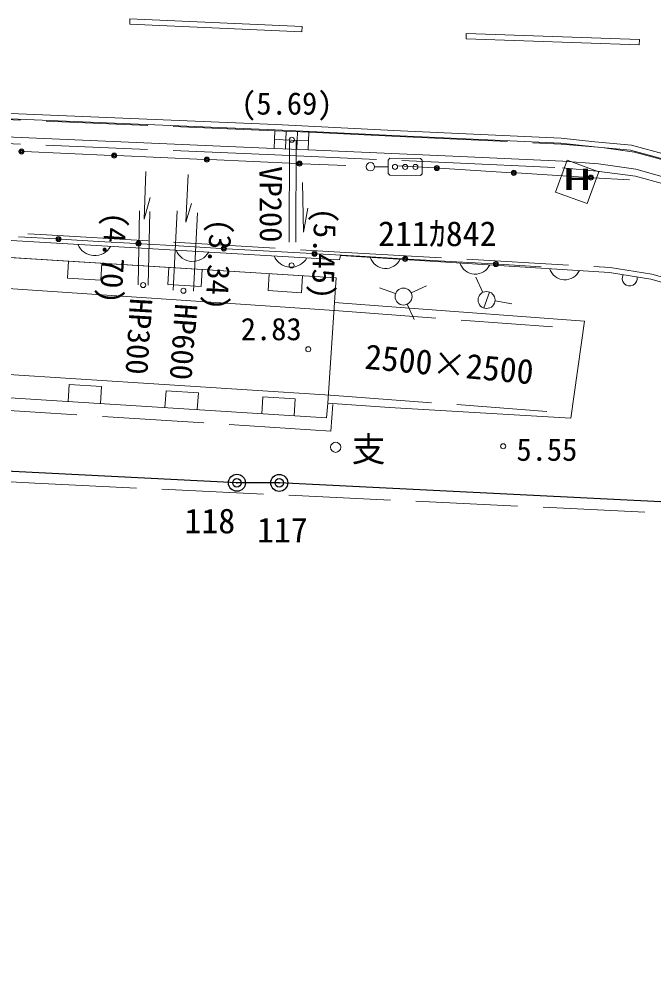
# Model space of a CAD drawing. Units: millimetres, scale not verified. Extents: x -107123 to 114729, y -74161 to 66839.
# Drawn here: x 63713 to 82405, y -13164 to 14773 of the extents above; entities that cross this region are included whole.
import ezdxf
from ezdxf.enums import TextEntityAlignment as Align

# ---------------------------------------------------------------- set-up
doc = ezdxf.new("R2010")
doc.units = ezdxf.units.MM
doc.header["$LTSCALE"] = 500
doc.header["$PDMODE"] = 32
doc.header["$PDSIZE"] = 250
doc.linetypes.add('DASHED', pattern=[7.5, 6, -1.5])
for name, color, linetype, lineweight in [('1-0_一 般', 7, 'Continuous', 9), ('1-2_躯体', 1, 'Continuous', 30), ('1-8_0', 8, 'Continuous', 13)]:
    doc.layers.add(name, color=color, linetype=linetype, lineweight=lineweight)
doc.styles.add('ＭＳ ゴシック', font='')
doc.styles.get('ＭＳ ゴシック').set_extended_font_data('MS Gothic')

msp = doc.modelspace()

# ---------------------------------------------------------------- linework, layer by layer
at = {"layer": '1-0_一 般'}
for p, q in [((66978.6, 14622.8), (66985.3, 14772.6)), ((66978.6, 14622.8), (72054.2, 14396.1)), ((72060.9, 14546), (66985.3, 14772.6)), ((72054.2, 14396.1), (72060.9, 14546)), ((76893.6, 14190.8), (76898.8, 14340.7)), ((82005.5, 14164.5), (76898.8, 14340.7)), ((76893.6, 14190.8), (82000.3, 14014.6)), ((82005.5, 14164.5), (82000.3, 14014.6)), ((71568, 10946.6), (71589, 11462.7)), ((62345.7, 11342), (71233.1, 10960.3)), ((72248.2, 11177.3), (71243.6, 11218.4)), ((71902.8, 10933), (71923.9, 11449)), ((63866.8, 10862.9), (65155.6, 10807.2)), ((66444.4, 10751.5), (65155.6, 10807.2)), ((66599.1, 10744.8), (67887.9, 10689.1)), ((69176.7, 10633.4), (67887.9, 10689.1)), ((69331.3, 10626.7), (70620.1, 10571)), ((71908.9, 10515.3), (70620.1, 10571)), ((72063.6, 10508.6), (73352.4, 10452.9)), ((74198.3, 10418.8), (74598.3, 10416.4)), ((75971.1, 10382.2), (74901.1, 10447.9)), ((76099.5, 10374.3), (77169.6, 10308.6)), ((78239.6, 10242.9), (77169.6, 10308.6)), ((78368, 10235.1), (79438.1, 10169.4)), ((80508.1, 10103.7), (79438.1, 10169.4)), ((80636.5, 10095.8), (81706.6, 10030.1)), ((64814.3, 8291.8), (63702.4, 8355.7)), ((64947.8, 8284.1), (66059.7, 8220.1)), ((67171.6, 8156.2), (66059.7, 8220.1)), ((67305, 8148.5), (68417, 8084.5)), ((61230.7, 7883.8), (73061.8, 7143.6)), ((69678.1, 8012.5), (68417, 8084.5)), ((69829.5, 8003.8), (71090.6, 7931.8)), ((72351.8, 7859.7), (71090.6, 7931.8)), ((72503.1, 7851), (73764.3, 7779)), ((11864.6, 7582.9), (72882.2, 3687.7)), ((73187.6, 7804.5), (73164.2, 7675.8)), ((75025.5, 7706.9), (73764.3, 7779)), ((75176.8, 7698.3), (76438, 7626.2)), ((77699.1, 7554.1), (76438, 7626.2)), ((77850.5, 7545.5), (79111.6, 7473.4)), ((73061.8, 7143.6), (73013, 6415.5)), ((77389.4, 6716), (77178.1, 7169.1)), ((74344.7, 6849.2), (74814.5, 6678.2)), ((75729.2, 6909.6), (75276, 6698.3)), ((77412.8, 6256), (77583.8, 6725.9)), ((77747.5, 6470.8), (78239.5, 6381.4)), ((73013, 6415.5), (74835.2, 6279)), ((74835.2, 6279), (80383.4, 5865.5)), ((75155.1, 6366.1), (75366.4, 5912.9)), ((72814.8, 3455.8), (72779.8, 3020.5)), ((72960.8, 3415.4), (72908.4, 2631)), ((74637, 3319.3), (79983.2, 3005.9))]:
    msp.add_line(p, q, dxfattribs=at)
at = {"layer": '1-0_一 般', "linetype": 'DASHED'}
for p, q in [((71257, 11476.3), (62366, 11849.5)), ((71253.7, 10765.5), (61546.5, 11178.5)), ((71683.9, 11200.4), (71676.7, 7507.7)), ((71883.9, 11200), (71876.7, 7507.3)), ((67224.7, 6935.2), (67270.6, 9121.9)), ((67524.6, 6928.9), (67570.1, 9096.6)), ((68260.6, 6780.5), (68377.4, 9118.4)), ((68859.8, 6750.6), (68975.4, 9062.8)), ((73171.7, 7904), (81143.2, 7452.7)), ((73013.9, 6181), (79444.1, 5699.5)), ((80383.4, 5865.5), (79983.2, 3005.9)), ((72882.2, 3687.7), (79273, 3209.1)), ((64177.8, 1090.1), (87549.1, -9.7))]:
    msp.add_line(p, q, dxfattribs=at)
at = {"layer": '1-0_一 般'}
for points in [[(32480.6, 13425.7), (35934.6, 13121.2), (39541.1, 12886.9), (43073.7, 12686.9), (46007.2, 12576.1), (51385.8, 12343.4), (56364.1, 12133), (61552.9, 11913.1), (71266, 11508.6), (74950.5, 11328.5), (79681.9, 11112.6), (80676.8, 11006.5), (81740.8, 10902.8), (83748.3, 10364.9), (84537.4, 10049.1)], [(84593.1, 10188.3), (83795.7, 10507.4), (81767.7, 11050.9), (80692, 11155.7), (79693.3, 11262.2), (74957.6, 11478.3), (71272.8, 11658.4), (61559.2, 12063), (56370.5, 12282.9), (51392.2, 12493.3), (46013.3, 12726), (43080.8, 12836.8), (39550.2, 13036.6), (35946.1, 13270.8), (32493.8, 13575.1)], [(12833.4, 10899.5), (18431.5, 10553), (29525.6, 9877.8), (41160.8, 9125), (53358.2, 8340.9), (61230.7, 7883.8), (73061.8, 7143.6)], [(79742.2, 10580.1), (76502.6, 10734.4), (72237.6, 10919.3)], [(27816.4, 10389.3), (36882.2, 9842.6), (43692.4, 9446.5), (50055.9, 9059.7), (56482, 8660.8), (64486.4, 8183.3), (73164.2, 7675.8)], [(84270.4, 9563), (83663.2, 9844.7), (81896.5, 10347.3), (80793.6, 10503.9), (79742.2, 10580.1)], [(67449.4, 10281.5), (67399.9, 8877), (67585.4, 9516)], [(68701.5, 10188.5), (68629.6, 8787.4), (68800, 9333)], [(73013.9, 6181), (51996.1, 7601.2), (17384.9, 9946.4)], [(72067.4, 9957.9), (72098.8, 8490.9), (72227.2, 9193.2)], [(73164.2, 7675.8), (64486.4, 8183.3), (56482, 8660.8)], [(65174.4, 7637.1), (65143.1, 7138), (66129.1, 7076.4), (66160.3, 7575.4)], [(73187.6, 7804.5), (81119, 7304.7), (82341.3, 7104.6), (83803.6, 6695.8), (84915.4, 6212.4), (85994.8, 5508.8), (86925.4, 4635.8), (87648.6, 3851.2), (88075.5, 3185)], [(73187.6, 7804.5), (81119, 7304.7), (82341.3, 7104.6), (83803.6, 6695.8), (84915.4, 6212.4), (85994.8, 5508.8)], [(68132.1, 7452), (68100.9, 6953), (69086.9, 6891.3), (69118.1, 7390.3)], [(71089.9, 7266.9), (71058.7, 6767.9), (72044.6, 6706.2), (72075.9, 7205.3)], [(72779.8, 3020.5), (64207.3, 3560), (56462.2, 4056.9), (49827.1, 4492.6), (44520.5, 4797.9), (33290.9, 5495.8), (25537.1, 5998), (15599.6, 6628.9), (5969, 7252.3)], [(73013, 6415.5), (72814.8, 3455.8), (74637, 3319.3)], [(49827.1, 4492.6), (56462.2, 4056.9), (64207.3, 3560), (72779.8, 3020.5)], [(66112.3, 3440.1), (66143.7, 3939.1), (65191.2, 3999.1), (65159.8, 3500)], [(68969.8, 3260.3), (69001.2, 3759.3), (68048.7, 3819.2), (68017.3, 3320.2)], [(71827.3, 3080.4), (71858.7, 3579.4), (70906.2, 3639.4), (70874.8, 3140.4)]]:
    msp.add_lwpolyline(points, dxfattribs=at)
for points in [[(72237.6, 10919.3), (71233.1, 10960.3), (71254.2, 11476.4), (72258.7, 11435.3)], [(74597.1, 10216.4), (74599.5, 10616.4), (74649.8, 10666.1), (75549.8, 10660.7), (75599, 10610.4), (75596.5, 10210.4), (75546.7, 10160.7), (74646.8, 10166.1)], [(79527.9, 9672.7), (80467.6, 9330.6), (80809.7, 10270.3), (79870, 10612.4)]]:
    msp.add_lwpolyline(points, close=True, dxfattribs=at)
at = {"layer": '1-0_一 般', "linetype": 'DASHED'}
for points in [[(72258.7, 11435.3), (75119.8, 11300.5), (79694.4, 11086), (80893.3, 10982.7)], [(80893.3, 10982.7), (81857.9, 10843.4), (83800.8, 10331), (84322.6, 10095.3)], [(71253.7, 10765.5), (76508.6, 10537.5), (79732.7, 10381.4)], [(79732.7, 10381.4), (80747.5, 10289.7), (81884.5, 10138.8), (83587.8, 9666.8), (84196.5, 9392)], [(56485.9, 8885), (64528.7, 8410.6), (73171.7, 7904)], [(87758.9, 3952.8), (87032, 4741.5), (86087.8, 5627.2), (84986.7, 6344.9), (83854, 6837.4), (82373.7, 7251.3), (81143.2, 7452.7)], [(72908.4, 2631), (64193.4, 3188.3), (56519.7, 3671), (49846.6, 4096)], [(64177.8, 1090.1), (56241.1, 1543), (50068.1, 1815.7), (45942.6, 1989.2), (34778.6, 2492.9), (25479.7, 2937), (15587.8, 3418.3)]]:
    msp.add_lwpolyline(points, dxfattribs=at)
at = {"layer": '1-0_一 般'}
for centre, radius in [((63789.5, 10866.3), 75), ((63789.5, 10866.3), 49.5), ((63789.5, 10866.3), 24.5), ((66521.7, 10748.2), 75), ((66521.7, 10748.2), 49.5), ((66521.7, 10748.2), 24.5), ((69254, 10630.1), 75), ((69254, 10630.1), 49.5), ((69254, 10630.1), 24.5), ((71986.2, 10511.9), 75), ((71986.2, 10511.9), 49.5), ((71986.2, 10511.9), 24.5), ((74073.3, 10419.6), 125), ((74798.3, 10415.2), 75), ((75098.3, 10413.4), 75), ((75398.3, 10411.6), 75), ((76035.3, 10378.3), 75), ((76035.3, 10378.3), 49.5), ((76035.3, 10378.3), 24.5), ((78303.8, 10239), 75), ((78303.8, 10239), 49.5), ((78303.8, 10239), 24.5), ((80572.3, 10099.7), 75), ((80572.3, 10099.7), 49.5), ((80572.3, 10099.7), 24.5), ((64881.1, 8287.9), 75), ((64881.1, 8287.9), 49.5), ((64881.1, 8287.9), 24.5), ((67238.3, 8152.3), 75), ((67238.3, 8152.3), 49.5), ((67238.3, 8152.3), 24.5), ((69753.8, 8008.1), 75), ((69753.8, 8008.1), 49.5), ((69753.8, 8008.1), 24.5), ((72427.5, 7855.4), 75), ((72427.5, 7855.4), 49.5), ((72427.5, 7855.4), 24.5), ((75101.1, 7702.6), 75), ((75101.1, 7702.6), 49.5), ((75101.1, 7702.6), 24.5), ((77774.8, 7549.8), 75), ((77774.8, 7549.8), 49.5), ((77774.8, 7549.8), 24.5), ((75049.4, 6592.7), 250), ((77498.3, 6491), 250), ((73049, 2152), 150)]:
    msp.add_circle(centre, radius, dxfattribs=at)
for centre, radius, start, end in [((65946.7, 8337), 538.7, 202.9535, 330.35135), ((68839.3, 8167.8), 538.7, 202.95345, 330.35196), ((71731.8, 7998.6), 538.7, 202.9535, 330.35135), ((74520.5, 7895.7), 474.9, 198.00248, 334.78593), ((77164.3, 7729.1), 474.9, 198.00191, 334.78588), ((79808.1, 7562.5), 474.9, 198.00274, 334.78568), ((81717.4, 7126.7), 221, 149.76541, 11.63946)]:
    msp.add_arc(centre, radius, start, end, dxfattribs=at)
at = {"layer": '1-2_躯体'}
msp.add_lwpolyline([(6088.7, -40899), (90004.5, -41624.5), (90143.6, -25311), (90104.1, -24466.6), (90183.8, -14897.6), (90253.5, -10668.4), (89618.5, -5153.5), (87766.2, 291.4), (71387.1, 1102.3), (70139.9, 1105), (43090.5, 2465.5), (8073.6, 4038.8)], dxfattribs=at)
for centre in [(70139.9, 1105), (71387.1, 1102.3)]:
    msp.add_circle(centre, 250, dxfattribs=at)
for p in [(70139.9, 1105), (71387.1, 1102.3)]:
    msp.add_point(p, dxfattribs=at)
at = {"layer": '1-8_0'}
for centre in [(71757.6, 11214.3), (71751.6, 7511), (67374.7, 6932.1), (68560.2, 6765.5), (72239.9, 5039.9), (77987, 2181.9)]:
    msp.add_circle(centre, 75, dxfattribs=at)

# ---------------------------------------------------------------- texts
at = {"layer": '1-0_一 般', "style": 'ＭＳ ゴシック'}
for s, height, rotation, p in [('VP200', 659.8, 270.342, (70604.5, 10429.1)), ('HP300', 659.8, 266.642, (66790.7, 6567.5)), ('HP600', 659.8, 265.961, (68119.3, 6412)), ('2500×2500', 733.1, 354.653, (73861.7, 4249.3))]:
    msp.add_text(s, height=height, rotation=rotation, dxfattribs=at).set_placement(p, align=Align.BOTTOM_LEFT)
at = {"layer": '1-0_一 般', "style": 'ＭＳ ゴシック', "width": 2}
msp.add_text('H', height=623.2, dxfattribs=at).set_placement((79743.8, 9546.5), align=Align.BOTTOM_LEFT)
at = {"layer": '1-0_一 般', "style": 'ＭＳ ゴシック'}
for s, p in [('211ｶ842', (74299.3, 7860.3)), ('支', (73519.1, 1508))]:
    msp.add_text(s, height=733.1, dxfattribs=at).set_placement(p, align=Align.BOTTOM_LEFT)
at = {"layer": '1-2_躯体', "style": 'ＭＳ ゴシック'}
for s, p in [('118', (68591.7, -604.2)), ('117', (70730.2, -871.5))]:
    msp.add_text(s, height=733.1, dxfattribs=at).set_placement(p, align=Align.BOTTOM_LEFT)
at = {"layer": '1-8_0', "color": 7, "style": 'ＭＳ ゴシック'}
for s, p in [('(5.69)', (70262.9, 11756.1)), ('2.83', (70251.6, 5108.3)), ('5.55', (78378.3, 1554.6))]:
    msp.add_text(s, height=659.8, dxfattribs=at).set_placement(p, align=Align.BOTTOM_LEFT)
for s, rotation, p in [('(4.70)', 266.527, (66057.5, 9107.8)), ('(5.45)', 268.467, (72219.9, 9220.8)), ('(3.34)', 267.15, (69148.5, 8908.1))]:
    msp.add_text(s, height=659.8, rotation=rotation, dxfattribs=at).set_placement(p, align=Align.BOTTOM_LEFT)

doc.saveas('drawing.dxf')
